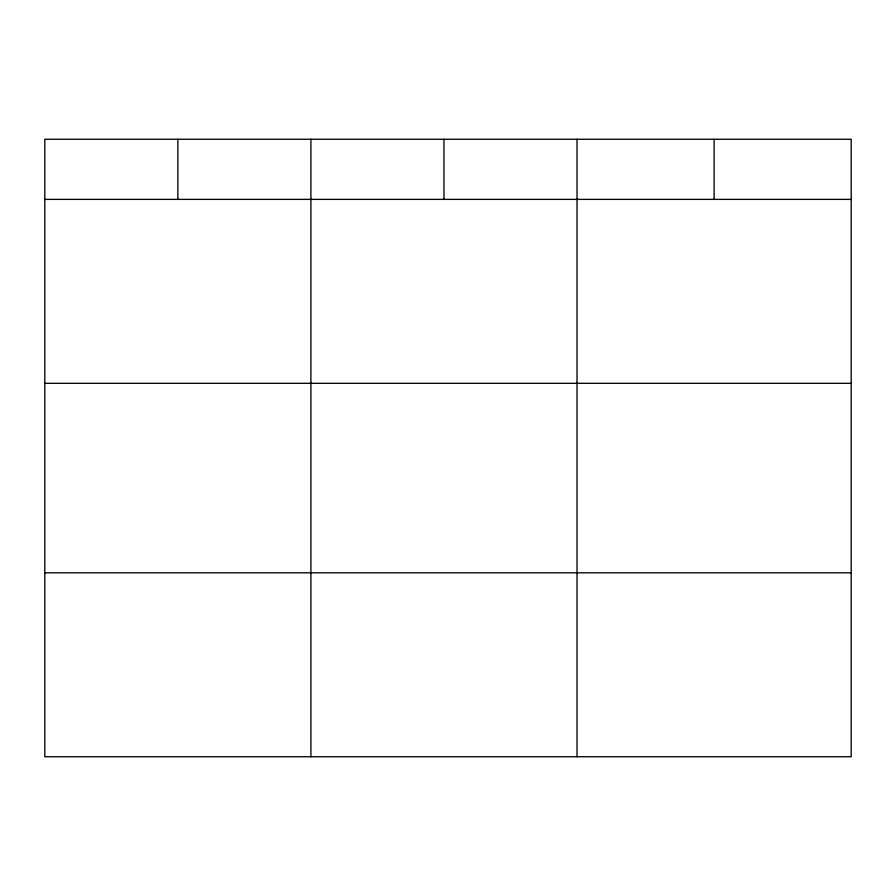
<?xml version="1.0" encoding="UTF-8"?>
<svg xmlns="http://www.w3.org/2000/svg" width="896" height="896" viewBox="0 0 896 896"><rect width="100%" height="100%" fill="white"/><g stroke="black" fill="none" stroke-linecap="round" stroke-linejoin="round"><path stroke-width="1.34" d="M851.2 199.382L851.2 756.739L44.8 756.739L44.8 139.261L851.2 139.261L851.2 199.382L44.8 199.382M44.8 383.309L851.2 383.309M44.8 572.813L851.2 572.813M714.112 139.261L714.112 199.382M577.024 139.261L577.024 756.739M443.968 139.261L443.968 199.382M310.912 139.261L310.912 756.739M177.856 139.261L177.856 199.382"/></g></svg>
